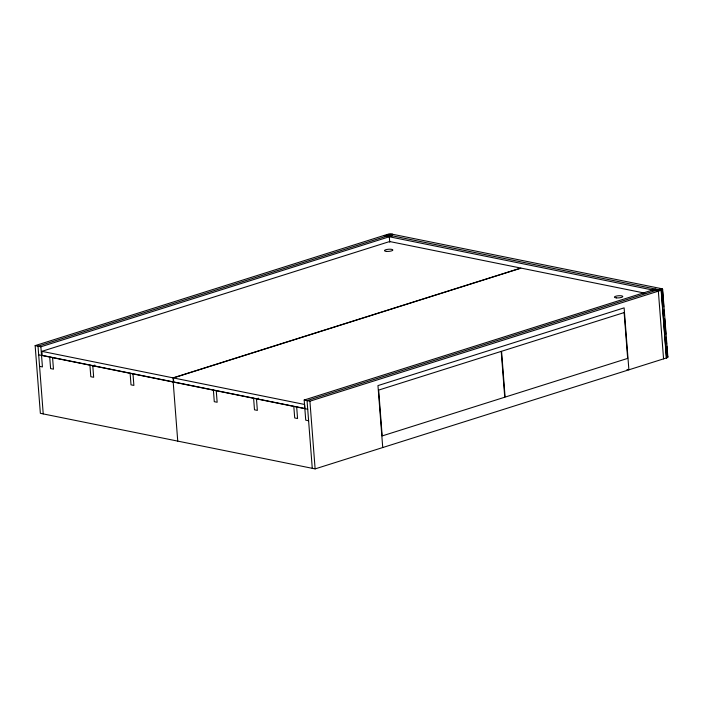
<?xml version="1.0" encoding="UTF-8"?>
<svg xmlns="http://www.w3.org/2000/svg" width="703" height="703" viewBox="0 0 703 703"><rect width="100%" height="100%" fill="white"/><g stroke="black" fill="none" stroke-linecap="round" stroke-linejoin="round"><path stroke-width="1.05" d="M35.15 345.621L386.536 234.67A4.306 1.107 -4.4 0 1 392.599 234.275L661.47 288.652A4.306 1.107 -4.4 0 1 661.295 290.234L666.506 357.932L315.12 468.892L40.361 413.329L35.15 345.621L40.871 346.781L392.344 235.795M392.599 234.275L38.015 346.201L43.226 413.909M41.899 351.342L389.647 241.533L520.809 268.063L173.07 377.863L41.899 351.342L42.215 355.366L173.377 381.896L173.07 377.863M94.879 365.112L92.787 365.78L93.666 377.291L90.81 376.711L89.922 365.2M173.395 377.933L304.566 404.453L304.874 408.487L173.703 381.957L173.395 377.933L521.143 268.124L644.783 293.125M258.563 398.214L256.472 398.873L257.36 410.394L254.495 409.814L253.607 398.302M308.599 420.754L305.735 420.174L304.188 400.025L655.662 289.047M661.47 288.652L307.053 400.605L312.264 468.312M304.188 400.025L309.909 401.185L661.295 290.234L386.536 234.67M383.583 235.602L658.351 291.156L663.562 358.864M626.979 369.426L628.886 369.813L624.123 307.861L377.959 385.596L382.731 447.539M38.674 354.83L307.712 409.243M39.561 366.351L42.426 366.931L40.871 346.781M662.639 289.302L667.85 357.01M662.595 291.499L663.096 298.054M663.263 300.234L663.773 306.789M664.019 310.067L664.44 315.524M664.695 318.802L665.196 325.357M665.363 327.536L665.873 334.092M666.119 337.37L666.629 343.916M666.795 346.104L667.296 352.651M667.463 354.839L667.639 357.019M389.313 236.753L389.734 242.219M309.909 401.185L315.12 468.892M296.675 407.011L297.562 418.522L294.698 417.942L293.81 406.431M216.26 390.745L217.148 402.257L214.283 401.685L213.404 390.165M173.193 382.037L177.745 441.106M132.99 373.908L133.878 385.42L131.013 384.84L130.125 373.328M52.576 357.642L53.463 369.163L50.598 368.583L49.72 357.071M386.676 234.697A4.086 1.054 -4.4 0 1 392.441 234.327M667.437 356.588A4.306 1.107 -4.4 0 1 666.506 357.932M661.312 288.696A4.086 1.054 -4.4 0 1 661.145 290.198L666.356 357.906A4.086 1.054 -4.4 0 0 667.323 357.476M667.525 356.808A4.086 1.054 -4.4 0 1 667.463 357.361M501.221 351.386L378.662 390.086L382.186 435.922L504.745 397.221L501.221 351.386M624.132 312.58L501.573 351.28L505.097 397.107L627.656 358.407L624.132 312.58M616.32 297.887A4.183 1.072 -4.4 0 0 622.779 296.578A4.183 1.072 -4.4 0 0 616.742 295.989A4.183 1.072 -4.4 0 0 616.32 297.887M386.369 251.384A4.183 1.072 -4.4 0 0 392.836 250.083A4.183 1.072 -4.4 0 0 386.799 249.486A4.183 1.072 -4.4 0 0 386.369 251.384"/></g></svg>
